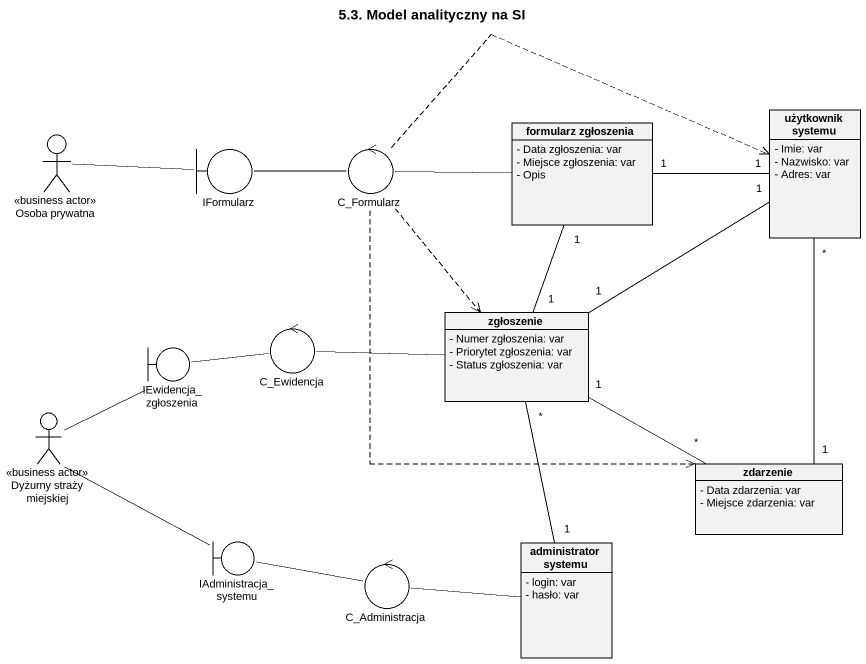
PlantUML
@startuml
title 5.3. Model analityczny na SI
allowmixing
hide circle
hide empty members
skinparam classAttributeIconSize 0
class "formularz zgłoszenia" as formularz_zgłoszenia {
  - Data zgłoszenia: var
  - Miejsce zgłoszenia: var
  - Opis
}
class "użytkownik systemu" as użytkownik_systemu {
  - Imie: var
  - Nazwisko: var
  - Adres: var
}
actor "Osoba prywatna" as Osoba_prywatna <<business actor>>
boundary IFormularz
control C_Formularz
boundary IEwidencja_zgłoszenia
control C_Ewidencja
class zgłoszenie {
  - Numer zgłoszenia: var
  - Priorytet zgłoszenia: var
  - Status zgłoszenia: var
}
actor "Dyżurny straży miejskiej" as Dyżurny_straży_miejskiej <<business actor>>
class zdarzenie {
  - Data zdarzenia: var
  - Miejsce zdarzenia: var
}
boundary IAdministracja_systemu
control C_Administracja
class "administrator systemu" as administrator_systemu {
  - login: var
  - hasło: var
}
formularz_zgłoszenia "1" -- "1" zgłoszenie
użytkownik_systemu "1" -left- "1" formularz_zgłoszenia
użytkownik_systemu "1" -- "1" zgłoszenie
Osoba_prywatna -right- IFormularz
IFormularz -right- C_Formularz
C_Formularz -right- formularz_zgłoszenia
C_Formularz .right.> użytkownik_systemu
C_Formularz ..> zgłoszenie
C_Formularz ..> zdarzenie
IEwidencja_zgłoszenia -right- C_Ewidencja
C_Ewidencja -right- zgłoszenie
Dyżurny_straży_miejskiej -up- IEwidencja_zgłoszenia
zdarzenie "1" -up- "*" użytkownik_systemu
zdarzenie "*" -left- "1" zgłoszenie
IAdministracja_systemu -up- Dyżurny_straży_miejskiej
C_Administracja -left- IAdministracja_systemu
C_Administracja -right- administrator_systemu
administrator_systemu "1" -up- "*" zgłoszenie
@enduml
